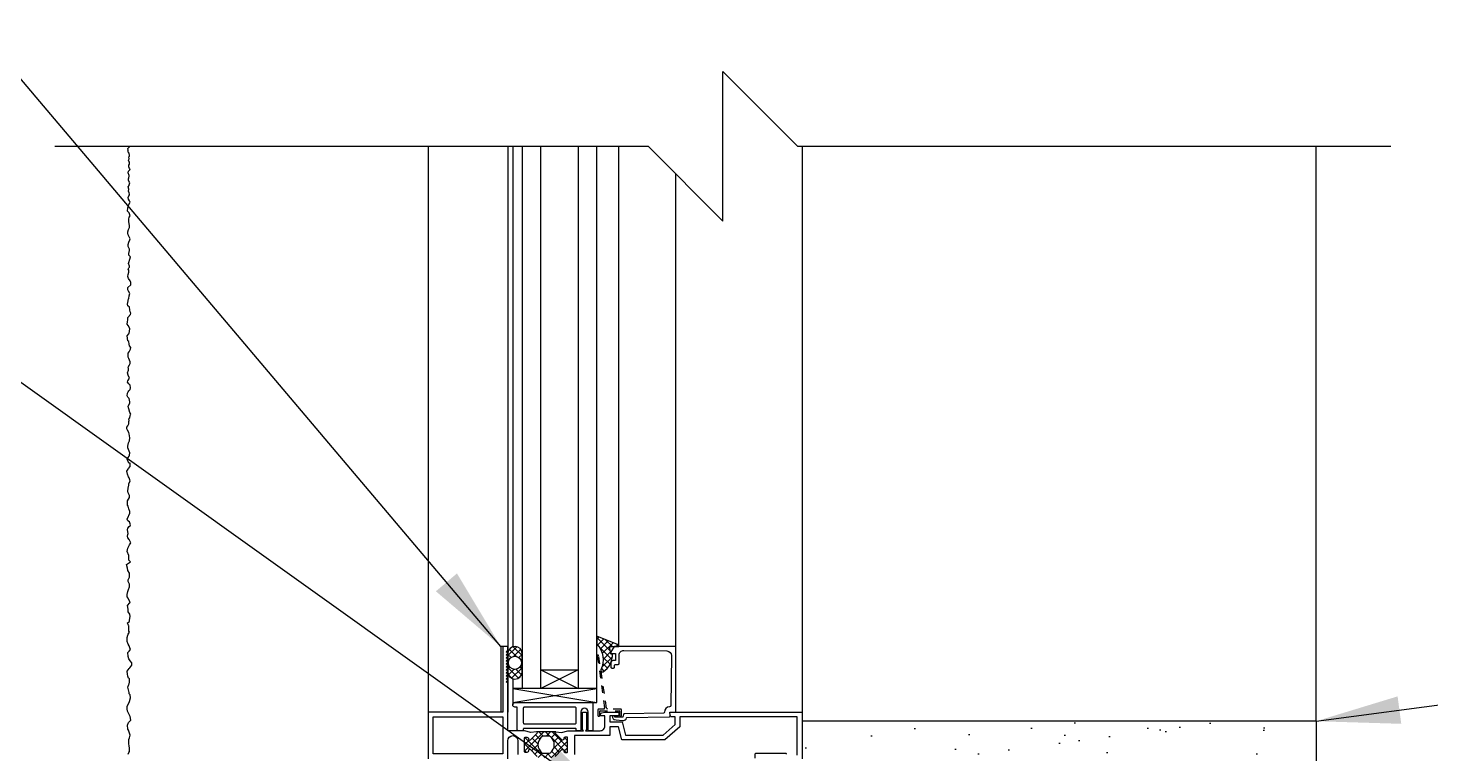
# Model space of a CAD drawing. Header units: inches. Extents: x 2853.9 to 2936.1, y 357.8 to 456.7.
# Drawn here: x 2898.66 to 2917.42, y 414.09 to 423.79 of the extents above; entities that cross this region are included whole.
import ezdxf

# ---------------------------------------------------------------- set-up
doc = ezdxf.new("R2010")
doc.units = ezdxf.units.IN
doc.header["$LTSCALE"] = 0.5
doc.header["$MEASUREMENT"] = 0
doc.linetypes.add('HIDDEN2', pattern=[0.1875, 0.125, -0.0625])
for name, color, linetype in [('HATCH', 12, 'CONTINUOUS'), ('LINE18', 9, 'CONTINUOUS'), ('line25', 2, 'CONTINUOUS'), ('LINE9', 9, 'CONTINUOUS'), ('TEXT', 4, 'CONTINUOUS')]:
    doc.layers.add(name, color=color, linetype=linetype)
doc.styles.add('DIM', font='romans.shx', dxfattribs={"width": 0.7})
doc.dimstyles.new('ext_12', dxfattribs={"dimscale": 12, "dimtxt": 0.09375, "dimasz": 0.09375, "dimexe": 0.09375, "dimexo": 0.0625, "dimgap": 0.0625, "dimtad": 1, "dimdec": 1, "dimzin": 3, "dimdsep": 46, "dimlunit": 4, "dimtxsty": 'DIM', "dimcen": 0.09, "dimdle": 0.09375, "dimclrt": 4, "dimadec": 0, "dimazin": 0, "dimtfac": 1, "dimtdec": 1, "dimtmove": 2, "dimatfit": 3, "dimfxl": 1, "dimfrac": 2, "dimtolj": 1, "dimtzin": 0, "dimarcsym": 0})

msp = doc.modelspace()

# ---------------------------------------------------------------- hatches: boundary and pattern name
at = {"layer": 'HATCH'}
h = msp.add_hatch(dxfattribs=at)
h.set_pattern_fill('AR-CONC', color=256, scale=0.5)
h.set_pattern_definition([(50, (0, 0), (3.586301, -0.3137607), [0.375, -4.125]), (355, (0, 0), (-0.6937567, 3.7609607), [0.3, -3.3]), (100.45144, (0.299, -0.026), (2.8925442, 3.4472), [0.318701, -3.5057106]), (46.1842, (0, 1), (5.3362067, -0.8275964), [0.5625, -6.1875]), (96.63564, (0.4447, 0.931), (4.67331, 4.870593), [0.478052, -5.258569]), (351.18416, (0, 1), (4.67331, 4.870593), [0.45, -4.95]), (21, (0.5, 0.75), (2.9845353, -2.0130945), [0.375, -4.125]), (326, (0.5, 0.75), (1.2165767, 3.62575), [0.3, -3.3]), (71.45144, (0.7487, 0.5822), (4.201112, 1.6126558), [0.318701, -3.5057106]), (37.5, (0, 0), (0.0607993, 1.66446927), [0, -3.26, 0, -3.35, 0, -3.3125]), (7.5, (0, 0), (1.3153477, 1.9720586), [0, -1.91, 0, -3.185, 0, -1.2625]), (327.5, (-1.115, 0), (2.6691122, -0.11277436), [0, -1.25, 0, -3.9, 0, -5.175]), (317.5, (-1.615, 0), (2.9159308, 0.500525), [0, -1.625, 0, -2.59, 0, -3.675])])
h.paths.add_polyline_path([(2908.884, 396.794), (2909.884, 395.794), (2912.759, 395.794), (2912.759, 397.829, 0.088416), (2912.613, 397.926), (2912.523, 397.926), (2912.523, 397.968, -0.249069), (2912.413, 398.175), (2912.413, 398.242, -0.414214), (2912.476, 398.305), (2912.523, 398.305), (2912.523, 398.375), (2912.418, 398.375, 0.085348), (2912.089, 398.299, -0.669601), (2911.956, 398.42, 2.087231), (2911.522, 398.195, -1), (2911.359, 397.786, -0.21345), (2910.966, 398.176, -0.068226), (2910.831, 398.803, 1.753171), (2910.38, 398.507, -0.940793), (2910.176, 398.124, -0.173075), (2909.83, 398.49), (2909.688, 398.877, 1.612474), (2909.256, 398.517, -0.734872), (2909.233, 398.006, -0.068475), (2908.759, 397.944, -0.068475), (2908.285, 398.006, -0.734872), (2908.262, 398.517, 1.612474), (2907.83, 398.877), (2907.688, 398.49, -0.173075), (2907.342, 398.124, -0.940793), (2907.138, 398.507, 1.753171), (2906.687, 398.803, -0.068226), (2906.552, 398.176, -0.21345), (2906.159, 397.786, -1), (2905.996, 398.195, 2.087231), (2905.562, 398.42, -0.669601), (2905.429, 398.299, 0.085348), (2905.1, 398.375), (2904.995, 398.375), (2904.995, 398.305), (2905.043, 398.305, -0.414214), (2905.105, 398.242), (2905.105, 398.175, -0.249069), (2904.995, 397.968), (2904.995, 397.926), (2904.905, 397.926, 0.088416), (2904.759, 397.829), (2904.759, 395.794), (2907.884, 395.794), (2908.884, 394.794)])
edge = h.paths.add_edge_path()
edge.add_arc((2912.413, 407.207), 0.5, 46.2109, 66.4218)
edge.add_line((2912.613, 407.665), (2912.523, 407.665))
edge.add_line((2912.523, 407.665), (2912.523, 407.707))
edge.add_arc((2912.663, 407.914), 0.25, 180, 235.9442, ccw=False)
edge.add_line((2912.413, 407.914), (2912.413, 407.981))
edge.add_arc((2912.476, 407.981), 0.0625, 90, 180, ccw=False)
edge.add_line((2912.476, 408.044), (2912.523, 408.044))
edge.add_line((2912.523, 408.044), (2912.523, 408.114))
edge.add_line((2912.523, 408.114), (2912.418, 408.114))
edge.add_arc((2912.54, 408.456), 0.364, 214.9775, 250.3387, ccw=False)
edge.add_arc((2911.617, 407.845), 0.743, 32.7919, 73.8107)
edge.add_spline(control_points=[(2911.825, 408.559), (2910.387, 408.88)], knot_values=[0, 0, 1, 1], degree=1, periodic=0)
edge.add_arc((2909.831, 405.948), 2.984, 79.2546, 90.0995)
edge.add_line((2909.826, 408.932), (2908.759, 408.948))
edge.add_line((2908.759, 408.948), (2907.692, 408.932))
edge.add_arc((2907.687, 405.948), 2.984, 89.9005, 100.7454)
edge.add_spline(control_points=[(2907.131, 408.88), (2905.693, 408.559)], knot_values=[0, 0, 1, 1], degree=1, periodic=0)
edge.add_arc((2905.901, 407.845), 0.743, 106.1893, 147.2081)
edge.add_arc((2904.978, 408.456), 0.364, 289.6613, 325.0225, ccw=False)
edge.add_line((2905.1, 408.114), (2904.995, 408.114))
edge.add_line((2904.995, 408.114), (2904.995, 408.044))
edge.add_line((2904.995, 408.044), (2905.043, 408.044))
edge.add_arc((2905.043, 407.981), 0.0625, 0, 90, ccw=False)
edge.add_line((2905.105, 407.981), (2905.105, 407.914))
edge.add_arc((2904.855, 407.914), 0.25, 304.0558, 360, ccw=False)
edge.add_line((2904.995, 407.707), (2904.995, 407.665))
edge.add_line((2904.995, 407.665), (2904.905, 407.665))
edge.add_arc((2905.105, 407.207), 0.5, 113.5782, 133.7891)
edge.add_line((2904.759, 407.568), (2904.759, 402.021))
edge.add_arc((2905.105, 402.382), 0.5, 226.2109, 246.4218)
edge.add_line((2904.905, 401.924), (2904.995, 401.924))
edge.add_line((2904.995, 401.924), (2904.995, 401.882))
edge.add_arc((2904.855, 401.675), 0.25, 0, 55.9442, ccw=False)
edge.add_line((2905.105, 401.675), (2905.105, 401.607))
edge.add_arc((2905.043, 401.607), 0.0625, -90, 0, ccw=False)
edge.add_line((2905.043, 401.545), (2904.995, 401.545))
edge.add_line((2904.995, 401.545), (2904.995, 401.475))
edge.add_line((2904.995, 401.475), (2905.1, 401.475))
edge.add_arc((2904.978, 401.132), 0.364, 34.9775, 70.3387, ccw=False)
edge.add_arc((2905.901, 401.744), 0.743, 212.7919, 253.8107)
edge.add_spline(control_points=[(2905.693, 401.03), (2907.131, 400.709)], knot_values=[0, 0, 1, 1], degree=1, periodic=0)
edge.add_arc((2907.687, 403.641), 2.984, 259.2546, 270.0995)
edge.add_line((2907.692, 400.657), (2908.759, 400.641))
edge.add_line((2908.759, 400.641), (2909.826, 400.657))
edge.add_arc((2909.831, 403.641), 2.984, 269.9005, 280.7454)
edge.add_spline(control_points=[(2910.387, 400.709), (2911.825, 401.03)], knot_values=[0, 0, 1, 1], degree=1, periodic=0)
edge.add_arc((2911.617, 401.744), 0.743, 286.1893, 327.2081)
edge.add_arc((2912.54, 401.132), 0.364, 109.6613, 145.0225, ccw=False)
edge.add_line((2912.418, 401.475), (2912.523, 401.475))
edge.add_line((2912.523, 401.475), (2912.523, 401.545))
edge.add_line((2912.523, 401.545), (2912.476, 401.545))
edge.add_arc((2912.476, 401.607), 0.0625, 180, 270, ccw=False)
edge.add_line((2912.413, 401.607), (2912.413, 401.675))
edge.add_arc((2912.663, 401.675), 0.25, 124.0558, 180, ccw=False)
edge.add_line((2912.523, 401.882), (2912.523, 401.924))
edge.add_line((2912.523, 401.924), (2912.613, 401.924))
edge.add_arc((2912.413, 402.382), 0.5, 293.5782, 313.7891)
edge.add_line((2912.759, 402.021), (2912.759, 407.568))
h.paths.add_polyline_path([(2912.884, 412.578), (2912.884, 413.649), (2906.384, 413.649), (2906.384, 412.74), (2906.995, 412.13, 0.355629), (2907.082, 412.427), (2906.593, 412.967, -1.066787), (2906.935, 413.351), (2908.5, 411.627, -0.037066), (2908.759, 411.644, -0.068475), (2909.233, 411.582, -0.734872), (2909.256, 411.071, 1.612474), (2909.688, 410.712), (2909.83, 411.098, -0.173075), (2910.176, 411.465, -0.940793), (2910.38, 411.082, 1.753171), (2910.831, 410.785, -0.068226), (2910.966, 411.413, -0.21345), (2911.359, 411.802, -1), (2911.522, 411.394, 2.087231), (2911.956, 411.169, -0.669601), (2912.089, 411.289, 0.085348), (2912.418, 411.214), (2912.523, 411.214), (2912.523, 411.284), (2912.476, 411.284, -0.414214), (2912.413, 411.346), (2912.413, 411.414, -0.249069), (2912.523, 411.621), (2912.523, 411.663), (2912.613, 411.663, 0.088416), (2912.759, 411.76), (2912.759, 412.149), (2912.884, 412.149), (2912.884, 412.402), (2911.881, 411.399), (2911.752, 411.358), (2911.793, 411.487)])
h.paths.add_polyline_path([(2912.759, 445.475, 0.088416), (2912.613, 445.573), (2912.523, 445.573), (2912.523, 445.614, -0.249069), (2912.413, 445.822), (2912.413, 445.889, -0.414214), (2912.476, 445.952), (2912.523, 445.952), (2912.523, 446.022), (2912.418, 446.022, 0.085348), (2912.089, 445.946, -0.669601), (2911.956, 446.066, 2.087231), (2911.522, 445.842, -1), (2911.359, 445.433, -0.21345), (2910.966, 445.822, -0.068226), (2910.831, 446.45, 1.753171), (2910.38, 446.153, -0.940793), (2910.176, 445.77, -0.173075), (2909.83, 446.137), (2909.688, 446.524, 1.612474), (2909.256, 446.164, -0.734872), (2909.233, 445.653, -0.068475), (2908.759, 445.591, -0.068475), (2908.285, 445.653, -0.734872), (2908.262, 446.164, 1.612474), (2907.83, 446.524), (2907.688, 446.137, -0.173075), (2907.342, 445.77, -0.940793), (2907.138, 446.153, 1.753171), (2906.687, 446.45, -0.068226), (2906.552, 445.822, -0.21345), (2906.159, 445.433, -1), (2905.996, 445.842, 2.087231), (2905.562, 446.066, -0.669601), (2905.429, 445.946, 0.085348), (2905.1, 446.022), (2904.995, 446.022), (2904.995, 445.952), (2905.043, 445.952, -0.414214), (2905.105, 445.889), (2905.105, 445.822, -0.249069), (2904.995, 445.614), (2904.995, 445.573), (2904.905, 445.573, 0.088416), (2904.759, 445.475), (2904.759, 442.702), (2904.759, 439.929, 0.088416), (2904.905, 439.832), (2904.995, 439.832), (2904.995, 439.79, -0.249069), (2905.105, 439.583), (2905.105, 439.515, -0.414214), (2905.043, 439.453), (2904.995, 439.453), (2904.995, 439.383), (2905.1, 439.383, 0.085348), (2905.429, 439.458, -0.669601), (2905.562, 439.338, 2.087231), (2905.996, 439.563, -1), (2906.159, 439.971, -0.21345), (2906.552, 439.582, -0.068226), (2906.687, 438.954, 1.753171), (2907.138, 439.251, -0.940793), (2907.342, 439.634, -0.173075), (2907.688, 439.267), (2907.83, 438.881, 1.612474), (2908.262, 439.24, -0.734872), (2908.285, 439.751, -0.068475), (2908.759, 439.813, -0.068475), (2909.233, 439.751, -0.734872), (2909.256, 439.24, 1.612474), (2909.688, 438.881), (2909.83, 439.267, -0.173075), (2910.176, 439.634, -0.940793), (2910.38, 439.251, 1.753171), (2910.831, 438.954, -0.068226), (2910.966, 439.582, -0.21345), (2911.359, 439.971, -1), (2911.522, 439.563, 2.087231), (2911.956, 439.338, -0.669601), (2912.089, 439.458, 0.085348), (2912.418, 439.383), (2912.523, 439.383), (2912.523, 439.453), (2912.476, 439.453, -0.414214), (2912.413, 439.515), (2912.413, 439.583, -0.249069), (2912.523, 439.79), (2912.523, 439.832), (2912.613, 439.832, 0.088416), (2912.759, 439.929), (2912.759, 442.702)])
h = msp.add_hatch(dxfattribs=at)
h.set_pattern_fill('ANSI37', color=256, scale=0.5, style=0)
h.set_pattern_definition([(45, (184.62097, -109.0428), (-0.0441941738, 0.0441941738), []), (135, (184.62097, -109.0428), (-0.0441941738, -0.0441941738), [])])
h.paths.add_polyline_path([(2905.264, 415.181), (2905.264, 415.428, 0.973119), (2905.074, 415.433), (2905.074, 415.181, 1.00028)])
h.paths.add_polyline_path([(2905.081, 415.304, -1), (2905.257, 415.304, -1)], flags=16)
h.paths.add_polyline_path([(2906.435, 415.522), (2906.56, 415.522, 0.392741), (2906.54, 415.548), (2906.264, 415.659), (2906.264, 415.555, -0.314564), (2906.318, 415.211), (2906.322, 415.185), (2906.348, 415.185, 0.149443), (2906.451, 415.304), (2906.451, 415.304, -0.192913), (2906.459, 415.325, 0.089226), (2906.474, 415.419), (2906.455, 415.422, -0.315299), (2906.452, 415.425)])
h.paths.add_polyline_path([(2905.797, 414.144, -0.772598), (2905.822, 414.129, 0.343149), (2905.827, 414.117), (2905.843, 414.108, 0.131652), (2905.847, 414.107), (2905.866, 414.107, 0.414214), (2905.874, 414.115), (2905.874, 414.304, 0.414214), (2905.866, 414.312), (2905.847, 414.312, 0.131652), (2905.843, 414.311), (2905.827, 414.302, 0.343149), (2905.822, 414.29, -0.772598), (2905.797, 414.276), (2905.69, 414.383), (2905.483, 414.383), (2905.376, 414.276, -0.772598), (2905.351, 414.29, 0.343149), (2905.346, 414.302), (2905.33, 414.311, 0.131652), (2905.326, 414.312), (2905.307, 414.312, 0.414214), (2905.299, 414.304), (2905.299, 414.115, 0.414214), (2905.307, 414.107), (2905.326, 414.107, 0.131652), (2905.33, 414.108), (2905.346, 414.117, 0.343149), (2905.351, 414.129, -0.772598), (2905.376, 414.144), (2905.483, 414.036), (2905.69, 414.036)])
h.paths.add_polyline_path([(2905.614, 414.325), (2905.559, 414.325, 0.323848), (2905.502, 414.283, 0.326502), (2905.502, 414.136, 0.323848), (2905.559, 414.095), (2905.614, 414.095, 0.323848), (2905.671, 414.136, 0.326502), (2905.671, 414.283, 0.323848)], flags=16)
h = msp.add_hatch(dxfattribs=at)
h.set_pattern_fill('AR-SAND', color=256, scale=0.5)
h.set_pattern_definition([(37.5, (186.621, -109.0428), (-0.03149668, 0.96341188), [0, -0.76, 0, -0.85, 0, -0.8125]), (7.5, (186.621, -109.0428), (0.88488835, 1.41107303), [0, -0.41, 0, -0.685, 0, -0.2625]), (327.5, (186.006, -109.0428), (1.55707093, 0.00282953), [0, -0.25, 0, -0.9, 0, -1.175]), (317.5, (186.006, -109.0428), (1.5030633, 0.4388378), [0, -0.125, 0, -0.59, 0, -0.675])])
h.paths.add_polyline_path([(2915.884, 414.524), (2909.009, 414.524), (2909.009, 414.087), (2911.071, 414.087), (2912.04, 414.087), (2912.04, 414.024), (2915.384, 414.024), (2915.384, 412.149), (2915.384, 395.794), (2915.884, 395.794)])

# ---------------------------------------------------------------- linework, layer by layer
for p, q in [((2904.009, 422.212), (2904.009, 414.647)), ((2905.074, 422.212), (2905.074, 414.647)), ((2905.139, 422.212), (2905.139, 415.518)), ((2906.56, 415.522), (2906.56, 422.212)), ((2909.009, 422.211), (2909.009, 414.647)), ((2915.884, 414.524), (2915.884, 422.211)), ((2907.323, 415.522), (2907.323, 421.838)), ((2905.139, 415.091), (2905.139, 414.741)), ((2905.139, 414.961), (2906.264, 414.774)), ((2905.139, 414.774), (2906.264, 414.961)), ((2905.714, 414.383), (2905.459, 414.383))]:
    msp.add_line(p, q, dxfattribs=at)
msp.add_lwpolyline([(2899.998, 414.083), (2900.005, 414.104), (2900.013, 414.12), (2900.014, 414.141), (2900.012, 414.17), (2900.01, 414.189), (2900.004, 414.228), (2900.005, 414.281), (2900.014, 414.304), (2900.024, 414.339), (2900.01, 414.377), (2900.001, 414.403), (2899.99, 414.42), (2899.986, 414.472), (2900.002, 414.506), (2900.033, 414.538), (2900.021, 414.585), (2899.989, 414.657), (2899.984, 414.688), (2899.983, 414.724), (2900.011, 414.773), (2900.015, 414.788), (2900.027, 414.838), (2900.022, 414.878), (2900.011, 414.891), (2900.008, 414.908), (2899.999, 414.945), (2899.991, 414.978), (2900.003, 415.013), (2900.009, 415.026), (2900.012, 415.046), (2900.013, 415.092), (2900.001, 415.101), (2899.991, 415.128), (2899.986, 415.151), (2899.985, 415.193), (2900.009, 415.231), (2900.017, 415.239), (2900.047, 415.274), (2900.046, 415.306), (2900.025, 415.33), (2900.004, 415.36), (2899.996, 415.389), (2899.993, 415.441), (2900.008, 415.461), (2900.028, 415.481), (2900.02, 415.507), (2900.008, 415.531), (2899.995, 415.554), (2899.984, 415.588), (2899.984, 415.623), (2899.984, 415.643), (2899.994, 415.674), (2899.998, 415.689), (2900.016, 415.714), (2900.005, 415.729), (2900.006, 415.798), (2900, 415.804), (2899.989, 415.839), (2900.016, 415.859), (2900.015, 415.874), (2900.024, 415.925), (2900.018, 415.957), (2899.998, 415.988), (2899.995, 416.022), (2899.989, 416.069), (2900.018, 416.107), (2900.023, 416.118), (2900.011, 416.14), (2899.997, 416.17), (2899.985, 416.189), (2899.982, 416.22), (2899.994, 416.26), (2900.001, 416.283), (2900.013, 416.322), (2900.012, 416.357), (2899.998, 416.391), (2899.998, 416.414), (2900.016, 416.45), (2900.015, 416.491), (2900.012, 416.504), (2899.991, 416.541), (2899.986, 416.568), (2899.972, 416.621), (2900.029, 416.657), (2900.007, 416.677), (2900.004, 416.738), (2899.985, 416.792), (2899.992, 416.837), (2900.006, 416.865), (2900.016, 416.883), (2900.031, 416.911), (2900.01, 416.955), (2899.994, 416.976), (2899.988, 416.996), (2899.991, 417.019), (2899.996, 417.034), (2899.989, 417.083), (2899.99, 417.107), (2900.009, 417.125), (2900.023, 417.134), (2900.027, 417.149), (2900.012, 417.188), (2899.992, 417.204), (2899.984, 417.224), (2900.001, 417.265), (2900.007, 417.274), (2900.02, 417.306), (2900.019, 417.329), (2900.007, 417.363), (2899.997, 417.4), (2899.987, 417.411), (2899.986, 417.434), (2899.989, 417.469), (2900.002, 417.493), (2900.015, 417.514), (2900.013, 417.541), (2899.996, 417.576), (2899.991, 417.599), (2899.997, 417.638), (2900.004, 417.681), (2900.007, 417.7), (2900.022, 417.732), (2900.019, 417.749), (2900.008, 417.779), (2900.001, 417.793), (2899.989, 417.826), (2899.98, 417.867), (2899.995, 417.893), (2900, 417.902), (2900.022, 417.928), (2900.024, 417.947), (2900.024, 417.973), (2900.004, 417.975), (2899.997, 417.998), (2899.983, 418.027), (2899.997, 418.048), (2900.008, 418.066), (2900.013, 418.082), (2900.019, 418.111), (2899.993, 418.18), (2899.991, 418.2), (2900.001, 418.244), (2900.015, 418.273), (2900.02, 418.312), (2900.016, 418.34), (2900.009, 418.366), (2900.003, 418.382), (2899.987, 418.413), (2899.98, 418.432), (2899.98, 418.456), (2899.992, 418.473), (2900.007, 418.499), (2900.005, 418.532), (2900.01, 418.542), (2900.007, 418.563), (2900.019, 418.581), (2900.025, 418.611), (2900.03, 418.627), (2900.017, 418.652), (2900.004, 418.698), (2900.002, 418.715), (2899.998, 418.738), (2900.018, 418.777), (2900.02, 418.794), (2900.008, 418.839), (2899.993, 418.858), (2899.984, 418.876), (2899.989, 418.908), (2899.997, 418.927), (2900.005, 418.94), (2900.021, 418.958), (2900.026, 418.982), (2900.022, 419.015), (2900.013, 419.025), (2900.004, 419.034), (2899.989, 419.058), (2899.992, 419.073), (2900.016, 419.108), (2900.01, 419.119), (2899.998, 419.148), (2899.987, 419.183), (2899.999, 419.218), (2899.999, 419.24), (2899.998, 419.257), (2900.016, 419.29), (2900.023, 419.305), (2900.022, 419.328), (2900.014, 419.35), (2900.004, 419.371), (2899.998, 419.39), (2899.995, 419.422), (2899.997, 419.444), (2900.011, 419.463), (2900.027, 419.496), (2900.034, 419.519), (2900.012, 419.542), (2900.009, 419.564), (2900.004, 419.6), (2899.993, 419.61), (2899.985, 419.676), (2900.003, 419.703), (2900.008, 419.711), (2900.012, 419.736), (2900.019, 419.774), (2899.996, 419.814), (2899.982, 419.834), (2899.986, 419.864), (2899.993, 419.892), (2899.994, 419.922), (2900.027, 419.961), (2900.03, 419.979), (2900.025, 419.999), (2900.017, 420.024), (2900.014, 420.06), (2899.993, 420.079), (2899.987, 420.1), (2899.99, 420.122), (2900.002, 420.17), (2900.003, 420.175), (2900.009, 420.209), (2900.018, 420.24), (2899.999, 420.271), (2899.992, 420.293), (2899.994, 420.324), (2900.031, 420.358), (2900.031, 420.375), (2900.033, 420.387), (2900.025, 420.411), (2900.001, 420.444), (2899.994, 420.471), (2899.996, 420.494), (2900.006, 420.525), (2900.003, 420.553), (2899.995, 420.569), (2899.999, 420.575), (2900.006, 420.585), (2900.012, 420.593), (2900.013, 420.608), (2900.009, 420.621), (2900.004, 420.63), (2900.001, 420.644), (2900.006, 420.658), (2900.02, 420.701), (2900.028, 420.734), (2900.004, 420.754), (2900.006, 420.778), (2900.015, 420.816), (2900.016, 420.833), (2899.995, 420.869), (2899.998, 420.898), (2900.006, 420.929), (2900.02, 420.959), (2900.021, 420.974), (2900.009, 421), (2900.003, 421.008), (2899.995, 421.024), (2899.991, 421.047), (2899.993, 421.066), (2900.002, 421.098), (2900.015, 421.124), (2900.015, 421.146), (2900.008, 421.179), (2900.003, 421.2), (2900.003, 421.215), (2900.003, 421.235), (2900.01, 421.261), (2900.021, 421.278), (2900.009, 421.321), (2899.986, 421.344), (2899.992, 421.388), (2899.999, 421.419), (2900.003, 421.433), (2900.022, 421.462), (2900.014, 421.479), (2900.002, 421.502), (2899.998, 421.526), (2900.004, 421.549), (2900.012, 421.561), (2900.015, 421.572), (2900.009, 421.589), (2900.003, 421.599), (2900, 421.606), (2900.003, 421.637), (2899.997, 421.667), (2900.009, 421.686), (2900.009, 421.693), (2900.018, 421.721), (2900.013, 421.731), (2900.004, 421.744), (2899.999, 421.757), (2900.002, 421.778), (2900.003, 421.781), (2900.007, 421.797), (2900.009, 421.807), (2900.008, 421.82), (2899.995, 421.855), (2899.999, 421.876), (2900.021, 421.901), (2900.015, 421.915), (2900.004, 421.936), (2900.004, 421.958), (2900.016, 421.972), (2900.016, 421.979), (2900.016, 421.991), (2900.013, 421.999), (2900.003, 422.011), (2900.001, 422.02), (2900.006, 422.035), (2900.009, 422.044), (2900.004, 422.071), (2900.013, 422.077), (2900.016, 422.085), (2900.008, 422.119), (2899.998, 422.134), (2899.993, 422.143), (2899.995, 422.16), (2899.992, 422.181), (2900.003, 422.194), (2900.012, 422.204), (2900.015, 422.211)], dxfattribs=at)
for points in [[(2906.435, 415.522), (2906.56, 415.522), (2906.56, 415.525, 0.36397), (2906.54, 415.548), (2906.264, 415.659), (2906.264, 415.555, -0.314564), (2906.318, 415.211), (2906.322, 415.185), (2906.348, 415.185, 0.264552), (2906.474, 415.419), (2906.455, 415.422, -0.315299), (2906.452, 415.425)], [(2905.074, 415.433), (2905.074, 415.181, 1), (2905.264, 415.181), (2905.264, 415.428, 0.973119)], [(2905.667, 414.294, 0.273456), (2905.614, 414.325), (2905.559, 414.325, 0.273456), (2905.506, 414.294), (2905.493, 414.27, 0.256981), (2905.493, 414.149), (2905.506, 414.126, 0.273456), (2905.559, 414.095), (2905.614, 414.095, 0.273456), (2905.667, 414.126), (2905.68, 414.149, 0.256981), (2905.68, 414.27)]]:
    msp.add_lwpolyline(points, format="xyb", close=True, dxfattribs=at)
msp.add_circle((2905.169, 415.304), 0.0875, dxfattribs=at)
at = {"layer": 'LINE18'}
for p, q in [((2905.264, 422.212), (2905.264, 414.961)), ((2906.264, 414.961), (2906.264, 422.212)), ((2904.98, 415.522), (2904.98, 414.647)), ((2905.074, 415.522), (2904.98, 415.522))]:
    msp.add_line(p, q, dxfattribs=at)
for points in [[(2905.466, 414.053), (2905.376, 414.144, 0.772598), (2905.351, 414.129, -0.343149), (2905.346, 414.117), (2905.33, 414.108, -0.131652), (2905.326, 414.107), (2905.307, 414.107, -0.414214), (2905.299, 414.115), (2905.299, 414.304, -0.414214), (2905.307, 414.312), (2905.326, 414.312, -0.131652), (2905.33, 414.311), (2905.346, 414.302, -0.343149), (2905.351, 414.29, 0.772598), (2905.376, 414.276), (2905.466, 414.366, 0.713293), (2905.458, 414.383), (2905.381, 414.374), (2905.296, 414.396, 0.065543), (2905.29, 414.397), (2905.074, 414.397), (2905.074, 415.032), (2905.054, 415.052), (2905.074, 415.072), (2905.054, 415.092), (2905.074, 415.112), (2905.054, 415.132), (2905.074, 415.152), (2905.054, 415.172), (2905.074, 415.192), (2905.054, 415.212), (2905.074, 415.232), (2905.054, 415.252), (2905.074, 415.272), (2905.054, 415.292), (2905.074, 415.312), (2905.054, 415.332), (2905.074, 415.352), (2905.054, 415.372), (2905.074, 415.392), (2905.054, 415.412), (2905.074, 415.432), (2905.054, 415.452), (2905.074, 415.472), (2905.074, 415.522), (2905.009, 415.522), (2905.009, 414.647), (2904.009, 414.647), (2904.009, 414.022)], [(2905.707, 414.053), (2905.797, 414.144, -0.772598), (2905.822, 414.129, 0.343149), (2905.827, 414.117), (2905.843, 414.108, 0.131652), (2905.847, 414.107), (2905.866, 414.107, 0.414214), (2905.874, 414.115), (2905.874, 414.304, 0.414214), (2905.866, 414.312), (2905.847, 414.312, 0.131652), (2905.843, 414.311), (2905.827, 414.302, 0.343149), (2905.822, 414.29, -0.772598), (2905.797, 414.276), (2905.707, 414.366, -0.713293), (2905.715, 414.383), (2905.792, 414.374), (2905.877, 414.396, -0.065543), (2905.883, 414.397), (2906.085, 414.397), (2906.075, 414.414), (2906.075, 414.647), (2906.125, 414.647), (2906.125, 414.414), (2906.115, 414.397), (2906.311, 414.397, 0.414214), (2906.373, 414.459), (2906.373, 414.597), (2906.311, 414.597), (2906.311, 414.605, -0.325505), (2906.332, 414.634), (2906.373, 414.647), (2906.546, 414.647, -0.414214), (2906.561, 414.632), (2906.561, 414.612, -0.414214), (2906.546, 414.597), (2906.438, 414.597), (2906.438, 414.514), (2906.603, 414.514), (2906.65, 414.339), (2907.15, 414.339), (2907.311, 414.479), (2907.311, 414.582), (2907.259, 414.582, -0.36397), (2907.249, 414.59), (2907.241, 414.635, -0.466308), (2907.251, 414.647), (2909.009, 414.647), (2909.009, 414.022)], [(2908.944, 414.072), (2908.944, 414.582), (2907.376, 414.582), (2907.376, 414.448), (2907.172, 414.274), (2906.6, 414.274), (2906.553, 414.449), (2906.438, 414.449), (2906.438, 414.332), (2905.964, 414.332), (2905.964, 414.08, -0.414214)], [(2905.074, 414.022), (2905.074, 414.264, -1), (2905.209, 414.264), (2905.209, 414.08, 0.414214)], [(2908.384, 414.032), (2908.384, 414.087, -0.414214), (2908.394, 414.097), (2908.789, 414.097, -0.414214), (2908.799, 414.087), (2908.799, 414.082, 0.414214)]]:
    msp.add_lwpolyline(points, format="xyb", dxfattribs=at)
for points in [[(2906.501, 415.269, -0.414214), (2906.516, 415.284), (2906.548, 415.284, 0.414214), (2906.563, 415.299), (2906.563, 415.41, -0.418403), (2906.626, 415.471), (2907.203, 415.463, -0.413933), (2907.262, 415.402), (2907.253, 414.732, -0.407793), (2907.238, 414.717, 0.413876), (2907.169, 414.646, -0.412234), (2907.154, 414.631), (2906.636, 414.624, 0.339454), (2906.622, 414.613), (2906.613, 414.579), (2906.506, 414.577), (2906.506, 414.582, 1), (2906.476, 414.582), (2906.476, 414.575, 0.372719), (2906.502, 414.546), (2906.522, 414.544), (2906.608, 414.532, 0.380036), (2906.663, 414.57), (2906.664, 414.574), (2907.232, 414.582, 0.457705), (2907.247, 414.6), (2907.239, 414.647), (2907.323, 414.647), (2907.323, 415.522), (2906.503, 415.522, 0.267949), (2906.49, 415.515), (2906.453, 415.451, 0.57735), (2906.466, 415.428), (2906.513, 415.428), (2906.513, 415.334), (2906.481, 415.334, 0.414214), (2906.451, 415.304), (2906.451, 415.25, 0.414214), (2906.466, 415.235), (2906.486, 415.235, 0.414214), (2906.501, 415.25)], [(2906.15, 414.407), (2906.15, 414.647, 1), (2906.05, 414.647), (2906.05, 414.407, -0.414214), (2906.04, 414.397), (2905.998, 414.397, -0.414214), (2905.988, 414.407), (2905.988, 414.418, 0.414214), (2905.978, 414.428), (2905.291, 414.428, 0.414214), (2905.281, 414.418), (2905.281, 414.407, -0.414214), (2905.271, 414.397), (2905.211, 414.397, -0.414214), (2905.201, 414.407), (2905.201, 414.712), (2905.17, 414.712, -1), (2905.17, 414.774), (2906.212, 414.774), (2906.212, 414.407, -0.414214), (2906.202, 414.397), (2906.16, 414.397, -0.414214)], [(2905.296, 414.712, 0.414214), (2905.281, 414.697), (2905.281, 414.505, 0.414214), (2905.296, 414.49), (2905.973, 414.49, 0.414214), (2905.988, 414.505), (2905.988, 414.697, 0.414214), (2905.973, 414.712)]]:
    msp.add_lwpolyline(points, format="xyb", close=True, dxfattribs=at)
at = {"layer": 'LINE18', "linetype": 'HIDDEN2'}
msp.add_lwpolyline([(2906.308, 414.662), (2906.563, 414.662, -0.414214), (2906.568, 414.657), (2906.568, 414.602, 1), (2906.593, 414.602), (2906.593, 414.674, 0.414214), (2906.581, 414.687), (2906.408, 414.687, -0.370632), (2906.396, 414.698), (2906.289, 415.4, 0.995096), (2906.271, 415.397), (2906.369, 414.701, -0.455835), (2906.357, 414.687), (2906.291, 414.687, 0.414214), (2906.278, 414.674), (2906.278, 414.602, 1), (2906.303, 414.602), (2906.303, 414.657, -0.414214)], format="xyb", close=True, dxfattribs=at)
at = {"layer": 'LINE18'}
for points in [[(2905.514, 414.961), (2905.514, 415.211), (2906.014, 415.211), (2906.014, 414.961)], [(2905.139, 414.774), (2906.264, 414.774), (2906.264, 414.961), (2905.139, 414.961)], [(2905.009, 414.582), (2905.009, 414.087), (2904.074, 414.087), (2904.074, 414.582)]]:
    msp.add_lwpolyline(points, close=True, dxfattribs=at)
at = {"layer": 'line25', "color": 12}
for p, q in [((2905.514, 414.961), (2905.514, 422.212)), ((2906.014, 422.212), (2906.014, 414.961)), ((2905.514, 415.211), (2906.014, 414.961)), ((2906.014, 415.211), (2905.514, 414.961))]:
    msp.add_line(p, q, dxfattribs=at)
at = {"layer": 'LINE9'}
for p, q in [((2907.949, 421.211), (2907.949, 423.211)), ((2907.949, 423.211), (2908.949, 422.211)), ((2899.015, 422.212), (2906.949, 422.211)), ((2907.949, 421.211), (2906.949, 422.211)), ((2908.949, 422.211), (2916.884, 422.212)), ((2915.884, 414.524), (2909.009, 414.524)), ((2915.884, 414.524), (2915.884, 395.794))]:
    msp.add_line(p, q, dxfattribs=at)

# ---------------------------------------------------------------- leaders
at = {"layer": 'TEXT'}
for points in [[(2904.98, 415.522), (2895.338, 426.906), (2893.308, 426.906)], [(2906.56, 413.342), (2894.308, 422.087), (2892.277, 422.087)], [(2915.884, 414.524), (2921.575, 415.283), (2927.177, 415.283)]]:
    msp.add_leader(points, dimstyle='ext_12', override={"dimgap": 0.0625, "dimtad": 0}, dxfattribs=at)

doc.saveas('drawing.dxf')
